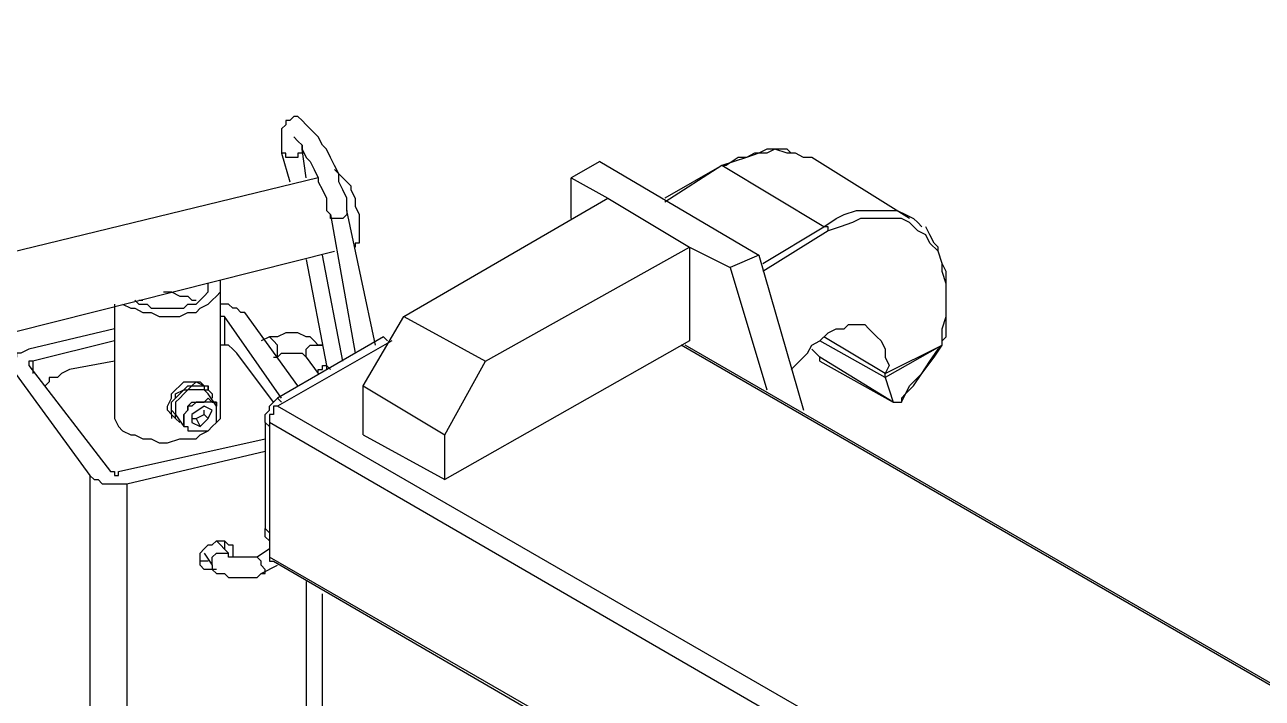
# Model space of a CAD drawing. Extents: x 3 to 592, y 5 to 207.
# Drawn here: x 254.78 to 265.48, y 101.4 to 107.23 of the extents above; entities that cross this region are included whole.
import ezdxf

# ---------------------------------------------------------------- set-up
doc = ezdxf.new("R2010")
doc.units = 0
doc.layers.get('0').update_dxf_attribs({"linetype": 'CONTINUOUS'})
picture_1 = doc.add_image_def('image2.jpg', size_in_pixel=(500, 522))

msp = doc.modelspace()

# ---------------------------------------------------------------- linework, layer by layer
at = {"color": 7}
for points in [[(257.563056, 105.621667), (257.563056, 105.656944), (257.563056, 105.7275), (257.527778, 105.798056), (257.4925, 105.868611), (257.4925, 105.939167), (257.457222, 106.009722), (257.421944, 106.080278), (257.386667, 106.150833), (257.351389, 106.186111), (257.316111, 106.256667), (257.280833, 106.291944), (257.245556, 106.327222), (257.210278, 106.3625), (257.175, 106.397778), (257.139722, 106.433056), (257.104444, 106.433056), (257.069167, 106.397778), (257.033889, 106.397778), (257.033889, 106.3625), (256.998611, 106.327222), (256.998611, 106.256667), (256.998611, 106.221389), (256.998611, 106.150833), (256.998611, 106.115556)], [(257.104444, 106.256667), (257.139722, 106.221389), (257.175, 106.186111), (257.175, 106.150833), (257.210278, 106.080278), (257.245556, 106.045), (257.280833, 105.974444), (257.316111, 105.903889), (257.316111, 105.868611), (257.351389, 105.798056), (257.386667, 105.7275), (257.386667, 105.656944), (257.386667, 105.621667), (257.421944, 105.586389)], [(256.998611, 106.115556), (257.069167, 105.868611)], [(257.033889, 106.115556), (256.998611, 106.115556)], [(257.175, 106.150833), (257.175, 106.115556), (257.139722, 106.115556), (257.139722, 106.080278), (257.104444, 106.080278), (257.069167, 106.080278), (257.033889, 106.080278), (257.033889, 106.115556)], [(257.175, 106.150833), (257.175, 106.186111)], [(257.210278, 105.903889), (257.175, 106.150833)], [(261.408333, 106.115556), (261.373056, 106.150833), (261.267222, 106.150833), (261.196667, 106.150833), (261.126111, 106.115556), (261.020278, 106.080278), (260.949722, 106.080278), (260.843889, 106.009722), (260.808611, 106.009722)], [(261.443611, 106.115556), (261.373056, 106.115556), (261.267222, 106.150833), (261.196667, 106.115556), (261.090833, 106.115556), (261.020278, 106.080278), (260.914444, 106.045), (260.808611, 106.009722)], [(261.584722, 106.080278), (261.514167, 106.080278), (261.443611, 106.115556)], [(259.750278, 106.045), (259.503333, 105.903889)], [(259.750278, 106.045), (261.126111, 105.233611)], [(260.808611, 106.009722), (260.314722, 105.7275)], [(260.808611, 106.009722), (260.314722, 105.692222)], [(261.690556, 105.480556), (260.808611, 106.009722)], [(262.431389, 105.551111), (261.584722, 106.080278)], [(257.316111, 105.903889), (252.095, 104.633889)], [(257.457222, 105.974444), (257.4925, 105.939167), (257.527778, 105.903889), (257.563056, 105.868611), (257.598333, 105.833333), (257.598333, 105.798056), (257.633611, 105.7275), (257.633611, 105.656944), (257.668889, 105.586389), (257.668889, 105.551111), (257.668889, 105.480556), (257.668889, 105.445278), (257.668889, 105.374722), (257.668889, 105.339444), (257.633611, 105.339444), (257.633611, 105.304167)], [(259.503333, 105.903889), (259.820833, 105.7275)], [(259.503333, 105.551111), (259.503333, 105.903889)], [(258.056944, 104.704444), (259.820833, 105.7275)], [(259.820833, 105.7275), (260.526389, 105.304167)], [(257.563056, 105.621667), (257.563056, 105.586389), (257.527778, 105.551111), (257.4925, 105.551111), (257.457222, 105.551111), (257.421944, 105.551111), (257.421944, 105.586389)], [(257.421944, 105.586389), (257.633611, 104.386944)], [(257.81, 104.4575), (257.563056, 105.621667)], [(261.690556, 105.480556), (261.796389, 105.551111), (261.866944, 105.586389), (261.972778, 105.621667), (262.078611, 105.621667), (262.149167, 105.621667), (262.219722, 105.621667), (262.325556, 105.621667)], [(262.325556, 105.621667), (262.396111, 105.586389), (262.466667, 105.551111), (262.501944, 105.515833), (262.537222, 105.480556)], [(261.161389, 105.163056), (261.690556, 105.480556)], [(261.725833, 105.445278), (261.725833, 105.480556), (261.690556, 105.480556)], [(262.678333, 105.268889), (262.607778, 105.339444), (262.5725, 105.41), (262.501944, 105.445278), (262.431389, 105.515833), (262.360833, 105.551111), (262.290278, 105.551111), (262.219722, 105.551111), (262.113889, 105.551111), (262.008056, 105.551111), (261.9375, 105.515833), (261.831667, 105.480556), (261.725833, 105.445278)], [(262.678333, 105.304167), (262.643056, 105.339444), (262.607778, 105.41), (262.5725, 105.480556)], [(261.725833, 105.445278), (261.161389, 105.0925)], [(252.271389, 103.963611), (257.457222, 105.268889)], [(258.7625, 104.316389), (260.526389, 105.304167)], [(260.526389, 105.304167), (260.526389, 104.492778)], [(260.526389, 105.304167), (260.879167, 105.127778)], [(262.713611, 104.492778), (262.748889, 104.528056), (262.748889, 104.669167), (262.748889, 104.775), (262.748889, 104.880833), (262.748889, 104.986667), (262.748889, 105.0925), (262.713611, 105.163056), (262.678333, 105.268889), (262.678333, 105.304167)], [(262.678333, 105.268889), (262.678333, 105.304167)], [(262.713611, 104.4575), (262.713611, 104.598611), (262.748889, 104.704444), (262.748889, 104.810278), (262.748889, 104.916111), (262.748889, 104.986667), (262.713611, 105.0925), (262.713611, 105.163056), (262.678333, 105.268889)], [(257.210278, 105.198333), (257.386667, 104.281111)], [(257.527778, 104.316389), (257.351389, 105.233611)], [(261.126111, 105.233611), (260.879167, 105.127778)], [(261.126111, 105.233611), (261.514167, 103.893056)], [(260.879167, 105.127778), (261.196667, 104.069444)], [(255.622778, 104.810278), (255.693333, 104.775), (255.728611, 104.775), (255.799167, 104.739722), (255.869722, 104.739722), (255.940278, 104.704444), (256.010833, 104.704444), (256.116667, 104.704444), (256.187222, 104.739722), (256.257778, 104.739722), (256.293056, 104.775), (256.363611, 104.810278), (256.398889, 104.845556), (256.434167, 104.880833), (256.469444, 104.916111), (256.469444, 104.951389), (256.469444, 104.986667), (256.469444, 105.021944)], [(255.728611, 104.845556), (255.763889, 104.810278), (255.834444, 104.810278), (255.869722, 104.775), (255.940278, 104.775), (256.010833, 104.775), (256.081389, 104.775), (256.151944, 104.775), (256.187222, 104.810278), (256.257778, 104.810278), (256.293056, 104.845556), (256.328333, 104.880833), (256.363611, 104.916111), (256.363611, 104.951389), (256.363611, 104.986667)], [(256.469444, 103.893056), (256.469444, 104.986667)], [(255.763889, 104.845556), (255.799167, 104.845556)], [(255.975556, 104.916111), (256.010833, 104.916111), (256.046111, 104.916111), (256.116667, 104.880833), (256.187222, 104.880833), (256.2225, 104.845556), (256.257778, 104.845556)], [(255.552222, 104.810278), (255.552222, 103.893056)], [(256.681111, 104.739722), (256.645833, 104.739722), (256.610556, 104.775), (256.575278, 104.775), (256.54, 104.810278), (256.504722, 104.810278), (256.469444, 104.810278)], [(257.139722, 104.104722), (256.681111, 104.739722)], [(256.504722, 104.704444), (256.469444, 104.704444)], [(256.998611, 103.998889), (256.504722, 104.704444)], [(256.504722, 104.704444), (256.504722, 104.4575)], [(257.704167, 104.104722), (258.056944, 104.704444)], [(258.056944, 104.704444), (258.7625, 104.316389)], [(261.408333, 104.245833), (261.478889, 104.316389), (261.549444, 104.386944), (261.584722, 104.4575), (261.655278, 104.492778), (261.725833, 104.563333), (261.796389, 104.598611), (261.866944, 104.598611), (261.902222, 104.633889), (261.972778, 104.633889), (262.043333, 104.633889), (262.078611, 104.598611), (262.113889, 104.563333), (262.149167, 104.528056), (262.184444, 104.492778), (262.219722, 104.422222), (262.219722, 104.351667), (262.255, 104.281111), (262.219722, 104.210556)], [(255.552222, 104.598611), (254.811389, 104.422222)], [(256.892778, 104.528056), (256.822222, 104.492778)], [(257.351389, 104.4575), (257.316111, 104.4575), (257.280833, 104.492778), (257.245556, 104.528056), (257.210278, 104.528056), (257.139722, 104.563333), (257.069167, 104.563333), (257.033889, 104.563333), (256.963333, 104.528056), (256.892778, 104.528056)], [(256.963333, 104.386944), (256.963333, 104.422222), (256.963333, 104.4575), (256.928056, 104.492778), (256.892778, 104.528056)], [(257.880556, 104.528056), (256.963333, 103.998889)], [(257.915833, 104.492778), (257.880556, 104.528056)], [(262.219722, 104.210556), (261.690556, 104.528056)], [(254.811389, 104.422222), (254.740833, 104.386944), (254.705556, 104.386944), (254.705556, 104.351667), (254.670278, 104.351667), (254.670278, 104.316389), (254.670278, 104.281111), (254.670278, 104.245833)], [(255.552222, 104.492778), (254.846667, 104.316389)], [(256.610556, 104.386944), (256.575278, 104.422222), (256.54, 104.4575), (256.469444, 104.4575)], [(257.951111, 104.492778), (256.963333, 103.928333)], [(257.210278, 104.351667), (257.210278, 104.386944), (257.210278, 104.422222), (257.245556, 104.4575), (257.280833, 104.4575), (257.316111, 104.4575), (257.351389, 104.4575)], [(260.526389, 104.492778), (258.409722, 103.293333)], [(283.562778, 91.1225), (260.455833, 104.4575)], [(283.598056, 91.1225), (260.491111, 104.4575)], [(261.655278, 104.351667), (261.584722, 104.422222)], [(262.219722, 104.175278), (261.655278, 104.492778)], [(262.219722, 104.210556), (262.713611, 104.4575)], [(262.713611, 104.4575), (262.219722, 104.175278)], [(262.360833, 103.998889), (262.396111, 104.034167), (262.466667, 104.104722), (262.537222, 104.210556), (262.607778, 104.316389), (262.678333, 104.422222), (262.713611, 104.4575)], [(262.360833, 103.963611), (262.431389, 104.104722), (262.537222, 104.210556), (262.643056, 104.351667), (262.713611, 104.4575)], [(262.713611, 104.4575), (262.713611, 104.492778)], [(262.713611, 104.4575), (262.713611, 104.492778)], [(254.846667, 104.316389), (254.811389, 104.316389), (254.811389, 104.281111)], [(254.846667, 104.316389), (254.846667, 104.210556)], [(255.552222, 104.316389), (255.164167, 104.245833)], [(256.928056, 103.963611), (256.610556, 104.386944)], [(256.928056, 104.351667), (256.963333, 104.351667)], [(256.963333, 104.351667), (256.998611, 104.386944), (257.033889, 104.386944), (257.069167, 104.386944), (257.104444, 104.386944), (257.139722, 104.386944), (257.175, 104.386944), (257.210278, 104.351667)], [(256.963333, 104.351667), (256.963333, 104.386944)], [(257.210278, 104.351667), (257.316111, 104.210556)], [(258.409722, 103.681389), (258.7625, 104.316389)], [(262.290278, 103.963611), (261.655278, 104.351667)], [(261.655278, 104.316389), (261.655278, 104.351667)], [(261.655278, 104.316389), (262.290278, 103.963611)], [(254.670278, 104.245833), (255.340556, 103.328611)], [(254.811389, 104.281111), (255.516944, 103.363889)], [(255.164167, 104.245833), (255.093611, 104.210556), (255.058333, 104.175278), (254.987778, 104.175278), (254.987778, 104.14), (254.9525, 104.104722)], [(257.316111, 104.210556), (257.316111, 104.245833), (257.351389, 104.245833), (257.351389, 104.281111), (257.386667, 104.281111)], [(257.386667, 104.281111), (257.386667, 104.245833)], [(257.421944, 104.245833), (257.386667, 104.281111)], [(262.219722, 104.175278), (262.219722, 104.210556)], [(256.046111, 103.857778), (256.010833, 103.893056), (256.010833, 103.928333), (256.046111, 103.998889), (256.046111, 104.034167), (256.081389, 104.069444), (256.116667, 104.104722), (256.151944, 104.14), (256.2225, 104.14), (256.257778, 104.14), (256.293056, 104.14), (256.328333, 104.104722), (256.363611, 104.104722)], [(256.046111, 103.857778), (256.046111, 103.893056), (256.046111, 103.928333), (256.046111, 103.963611), (256.081389, 103.998889), (256.081389, 104.034167), (256.151944, 104.069444), (256.187222, 104.104722), (256.2225, 104.104722), (256.257778, 104.14), (256.328333, 104.104722), (256.363611, 104.104722), (256.363611, 104.069444), (256.398889, 104.034167), (256.398889, 103.998889)], [(256.081389, 103.857778), (256.046111, 103.893056), (256.046111, 103.928333), (256.046111, 103.963611), (256.081389, 103.998889), (256.116667, 104.034167), (256.151944, 104.069444), (256.187222, 104.069444), (256.2225, 104.104722), (256.257778, 104.104722), (256.328333, 104.104722), (256.328333, 104.069444), (256.363611, 104.069444), (256.398889, 104.034167), (256.398889, 103.998889)], [(256.363611, 104.069444), (256.363611, 104.104722)], [(257.704167, 104.104722), (258.409722, 103.681389)], [(257.704167, 103.681389), (257.704167, 104.104722)], [(262.219722, 104.175278), (262.290278, 103.963611)], [(256.363611, 104.034167), (256.328333, 104.069444), (256.293056, 104.069444), (256.257778, 104.069444), (256.2225, 104.069444), (256.187222, 104.069444), (256.151944, 104.034167), (256.116667, 103.998889), (256.081389, 103.963611), (256.081389, 103.928333), (256.081389, 103.893056), (256.081389, 103.857778)], [(256.151944, 103.751944), (256.151944, 103.787222), (256.151944, 103.8225), (256.151944, 103.857778), (256.187222, 103.893056), (256.187222, 103.928333), (256.2225, 103.963611), (256.257778, 103.963611), (256.328333, 103.963611), (256.363611, 103.998889), (256.398889, 103.963611), (256.434167, 103.963611), (256.434167, 103.928333)], [(256.434167, 103.928333), (256.363611, 104.034167)], [(256.8575, 103.787222), (256.8575, 103.8225), (256.8575, 103.857778), (256.892778, 103.893056), (256.892778, 103.928333), (256.928056, 103.963611), (256.963333, 103.998889)], [(256.963333, 103.998889), (256.998611, 103.963611)], [(262.290278, 103.963611), (262.325556, 103.963611), (262.360833, 103.963611)], [(262.360833, 103.998889), (262.360833, 103.963611)], [(255.552222, 103.893056), (255.552222, 103.857778), (255.552222, 103.8225), (255.5875, 103.751944), (255.622778, 103.716667), (255.693333, 103.681389), (255.728611, 103.681389), (255.799167, 103.646111), (255.869722, 103.646111), (255.940278, 103.610833), (256.010833, 103.610833), (256.116667, 103.646111), (256.187222, 103.646111), (256.257778, 103.646111), (256.293056, 103.681389), (256.363611, 103.716667), (256.398889, 103.751944), (256.434167, 103.787222), (256.469444, 103.8225), (256.469444, 103.857778), (256.469444, 103.893056)], [(256.046111, 103.857778), (256.046111, 103.8225)], [(256.116667, 103.787222), (256.081389, 103.8225), (256.046111, 103.857778)], [(256.081389, 103.857778), (256.151944, 103.751944)], [(256.116667, 103.787222), (256.081389, 103.8225), (256.081389, 103.857778)], [(256.328333, 103.928333), (256.2225, 103.857778)], [(256.2225, 103.857778), (256.2225, 103.787222)], [(256.257778, 103.8225), (256.328333, 103.857778)], [(256.398889, 103.893056), (256.328333, 103.928333)], [(256.328333, 103.857778), (256.328333, 103.893056)], [(256.328333, 103.857778), (256.363611, 103.8225)], [(256.363611, 103.8225), (256.398889, 103.893056)], [(256.963333, 103.928333), (256.928056, 103.928333), (256.928056, 103.893056), (256.928056, 103.857778), (256.892778, 103.857778), (256.892778, 103.8225), (256.892778, 103.787222)], [(283.386389, 88.688333), (256.963333, 103.928333)], [(256.2225, 103.8225), (256.257778, 103.8225)], [(256.2225, 103.787222), (256.293056, 103.751944)], [(256.257778, 103.8225), (256.293056, 103.751944)], [(256.293056, 103.751944), (256.363611, 103.8225)], [(256.8575, 103.787222), (256.8575, 102.87)], [(256.892778, 103.751944), (256.8575, 103.787222)], [(256.892778, 103.787222), (256.892778, 102.623056)], [(262.925278, 100.294722), (256.892778, 103.787222)], [(255.5875, 103.363889), (256.8575, 103.646111)], [(257.704167, 103.681389), (258.409722, 103.293333)], [(258.409722, 103.293333), (258.409722, 103.681389)], [(255.658056, 103.258056), (256.8575, 103.540278)], [(255.340556, 103.328611), (255.375833, 103.293333), (255.411111, 103.293333), (255.446389, 103.258056), (255.481667, 103.258056), (255.516944, 103.258056), (255.552222, 103.258056), (255.622778, 103.258056), (255.658056, 103.258056)], [(255.340556, 103.328611), (255.340556, 95.955556)], [(255.516944, 103.363889), (255.552222, 103.363889), (255.552222, 103.328611), (255.5875, 103.328611), (255.5875, 103.363889)], [(255.658056, 103.258056), (255.658056, 95.638056)], [(256.892778, 102.764167), (256.8575, 102.799444), (256.8575, 102.834722), (256.8575, 102.87)], [(256.8575, 102.87), (256.892778, 102.834722)], [(256.434167, 102.517222), (256.398889, 102.517222), (256.363611, 102.517222), (256.328333, 102.517222), (256.293056, 102.5525), (256.293056, 102.587778), (256.293056, 102.623056), (256.293056, 102.658333), (256.328333, 102.693611), (256.363611, 102.728889), (256.398889, 102.728889), (256.434167, 102.764167)], [(256.54, 102.658333), (256.434167, 102.764167)], [(256.434167, 102.764167), (256.469444, 102.764167), (256.504722, 102.764167), (256.54, 102.728889), (256.575278, 102.728889), (256.575278, 102.693611), (256.575278, 102.658333), (256.575278, 102.623056)], [(256.504722, 102.764167), (256.504722, 102.728889), (256.504722, 102.693611)], [(256.892778, 102.693611), (256.786944, 102.623056)], [(256.363611, 102.587778), (256.328333, 102.587778), (256.293056, 102.587778)], [(256.328333, 102.658333), (256.398889, 102.5525)], [(256.398889, 102.5525), (256.398889, 102.587778), (256.398889, 102.623056), (256.434167, 102.658333), (256.469444, 102.658333), (256.504722, 102.658333), (256.54, 102.658333)], [(256.786944, 102.623056), (256.751667, 102.623056), (256.716389, 102.623056), (256.681111, 102.623056), (256.645833, 102.623056), (256.575278, 102.623056), (256.54, 102.623056), (256.54, 102.658333)], [(256.822222, 102.481944), (256.8575, 102.481944), (256.8575, 102.517222), (256.822222, 102.5525), (256.822222, 102.587778), (256.786944, 102.623056)], [(256.892778, 102.623056), (256.892778, 102.587778), (256.928056, 102.587778)], [(262.643056, 99.306944), (256.892778, 102.623056)], [(256.928056, 102.587778), (262.643056, 99.271667)], [(256.398889, 102.5525), (256.398889, 102.517222), (256.434167, 102.481944), (256.504722, 102.481944), (256.54, 102.446667), (256.610556, 102.446667), (256.645833, 102.446667), (256.716389, 102.446667), (256.786944, 102.446667), (256.822222, 102.481944)], [(256.822222, 102.481944), (256.963333, 102.5525)], [(257.210278, 102.411389), (257.210278, 94.050556)], [(257.351389, 93.909444), (257.351389, 102.305556)]]:
    msp.add_lwpolyline(points, dxfattribs=at)
msp.add_lwpolyline([(256.434167, 103.928333), (256.434167, 103.963611), (256.398889, 103.963611), (256.363611, 103.963611), (256.328333, 103.963611), (256.257778, 103.963611), (256.2225, 103.928333), (256.187222, 103.928333), (256.187222, 103.893056), (256.151944, 103.857778), (256.151944, 103.787222), (256.151944, 103.751944), (256.187222, 103.751944), (256.187222, 103.716667), (256.2225, 103.716667), (256.257778, 103.716667), (256.328333, 103.716667), (256.363611, 103.716667), (256.398889, 103.751944), (256.434167, 103.787222), (256.434167, 103.8225), (256.434167, 103.857778), (256.434167, 103.893056)], close=True, dxfattribs=at)

# ---------------------------------------------------------------- pictures from other files: only their frames are drawn
image = msp.add_image(picture_1, insert=(223.91014, 48.573409), size_in_units=(72.51, 75.913938))
image.dxf.flags = 7

doc.saveas('drawing.dxf')
